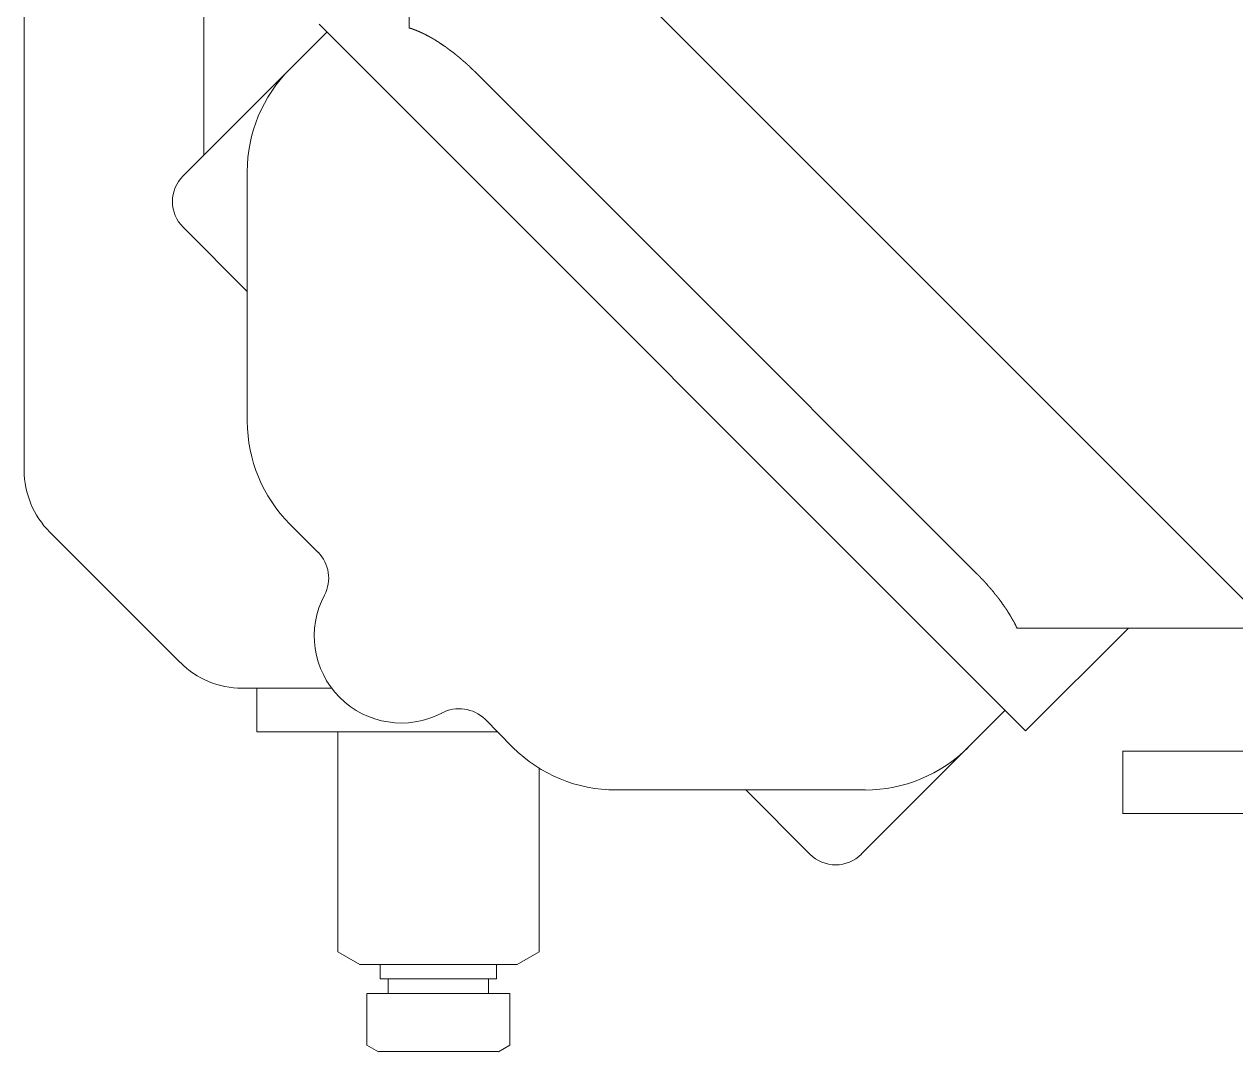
# Model space of a CAD drawing. Header units: millimetres. Extents: x 5194 to 16594, y 329 to 7592.
# Drawn here: x 10166.8 to 10333.5, y 3401.1 to 3542.5 of the extents above; entities that cross this region are included whole.
import ezdxf

# ---------------------------------------------------------------- set-up
doc = ezdxf.new("R2010")
doc.units = ezdxf.units.MM
doc.header["$MEASUREMENT"] = 0
doc.layers.add('PDF_Geometry', color=7, linetype='Continuous', true_color=0x231f20)

msp = doc.modelspace()

# ---------------------------------------------------------------- linework, layer by layer
at = {"layer": 'PDF_Geometry', "color": 0, "lineweight": 9}
for p, q in [((10166.77, 3481.09), (10166.77, 3623.09)), ((10339.21, 3458.71), (10211.24, 3586.71)), ((10219.74, 3578.2), (10219.74, 3541.97)), ((10191.48, 3524.46), (10191.48, 3569.3)), ((10304.6, 3445.26), (10207.38, 3542.48)), ((10219.74, 3541.97), (10219.76, 3541.97)), ((10219.76, 3541.97), (10219.79, 3541.95)), ((10219.79, 3541.95), (10219.81, 3541.95)), ((10219.81, 3541.95), (10219.83, 3541.95)), ((10219.83, 3541.95), (10219.88, 3541.95)), ((10219.88, 3541.95), (10219.88, 3541.93)), ((10219.88, 3541.93), (10219.9, 3541.93)), ((10219.9, 3541.93), (10219.92, 3541.93)), ((10219.92, 3541.93), (10219.94, 3541.93)), ((10219.94, 3541.93), (10219.94, 3541.91)), ((10219.94, 3541.91), (10219.97, 3541.91)), ((10219.97, 3541.91), (10219.99, 3541.91)), ((10219.99, 3541.91), (10219.99, 3541.88)), ((10219.99, 3541.88), (10220.01, 3541.88)), ((10220.01, 3541.88), (10220.06, 3541.88)), ((10220.06, 3541.88), (10220.08, 3541.88)), ((10220.08, 3541.88), (10220.1, 3541.88)), ((10220.1, 3541.88), (10220.1, 3541.86)), ((10188.64, 3521.64), (10208.46, 3541.43)), ((10220.1, 3541.86), (10220.12, 3541.86)), ((10220.12, 3541.86), (10220.15, 3541.86)), ((10220.15, 3541.86), (10220.15, 3541.84)), ((10220.15, 3541.84), (10220.17, 3541.84)), ((10220.17, 3541.84), (10220.19, 3541.84)), ((10220.19, 3541.84), (10220.21, 3541.84)), ((10220.21, 3541.84), (10220.21, 3541.82)), ((10220.21, 3541.82), (10220.26, 3541.82)), ((10220.26, 3541.82), (10220.26, 3541.79)), ((10220.26, 3541.79), (10220.28, 3541.79)), ((10220.28, 3541.79), (10220.3, 3541.79)), ((10220.3, 3541.79), (10220.3, 3541.77)), ((10220.3, 3541.77), (10220.33, 3541.77)), ((10220.33, 3541.77), (10220.35, 3541.77)), ((10220.35, 3541.77), (10220.39, 3541.77)), ((10220.39, 3541.77), (10220.39, 3541.75)), ((10220.39, 3541.75), (10220.44, 3541.75)), ((10220.44, 3541.75), (10220.46, 3541.73)), ((10220.46, 3541.73), (10220.48, 3541.73)), ((10220.48, 3541.73), (10220.51, 3541.7)), ((10220.51, 3541.7), (10220.53, 3541.7)), ((10220.53, 3541.7), (10220.55, 3541.7)), ((10220.55, 3541.7), (10220.57, 3541.7)), ((10220.57, 3541.7), (10220.57, 3541.68)), ((10220.57, 3541.68), (10220.62, 3541.68)), ((10220.62, 3541.68), (10220.62, 3541.66)), ((10220.62, 3541.66), (10220.64, 3541.66)), ((10220.64, 3541.66), (10220.66, 3541.66)), ((10220.66, 3541.66), (10220.69, 3541.66)), ((10220.69, 3541.66), (10220.71, 3541.66)), ((10220.71, 3541.66), (10220.71, 3541.64)), ((10220.71, 3541.64), (10220.73, 3541.64)), ((10220.73, 3541.64), (10220.75, 3541.64)), ((10220.75, 3541.64), (10220.75, 3541.61)), ((10220.75, 3541.61), (10220.8, 3541.61)), ((10220.8, 3541.61), (10220.8, 3541.59)), ((10220.8, 3541.59), (10220.82, 3541.59)), ((10220.82, 3541.59), (10220.84, 3541.59)), ((10220.84, 3541.59), (10220.87, 3541.59)), ((10220.87, 3541.59), (10220.89, 3541.57)), ((10220.89, 3541.57), (10220.91, 3541.57)), ((10220.91, 3541.57), (10220.91, 3541.55)), ((10220.91, 3541.55), (10220.93, 3541.55)), ((10220.93, 3541.55), (10220.93, 3541.52)), ((10220.93, 3541.52), (10220.98, 3541.52)), ((10220.98, 3541.52), (10221, 3541.52)), ((10221, 3541.52), (10221.02, 3541.52)), ((10221.02, 3541.52), (10221.02, 3541.5)), ((10221.02, 3541.5), (10221.05, 3541.5)), ((10221.05, 3541.5), (10221.07, 3541.5)), ((10221.07, 3541.5), (10221.09, 3541.5)), ((10221.09, 3541.5), (10221.11, 3541.48)), ((10221.11, 3541.48), (10221.16, 3541.48)), ((10221.16, 3541.48), (10221.16, 3541.46)), ((10221.16, 3541.46), (10221.18, 3541.46)), ((10221.18, 3541.46), (10221.2, 3541.46)), ((10221.2, 3541.46), (10221.2, 3541.43)), ((10221.2, 3541.43), (10221.23, 3541.43)), ((10221.23, 3541.43), (10221.23, 3541.41)), ((10221.23, 3541.41), (10221.25, 3541.41)), ((10221.25, 3541.41), (10221.27, 3541.41)), ((10221.27, 3541.41), (10221.27, 3541.39)), ((10221.27, 3541.39), (10221.32, 3541.39)), ((10221.32, 3541.39), (10221.36, 3541.37)), ((10221.36, 3541.37), (10221.38, 3541.37)), ((10221.38, 3541.37), (10221.38, 3541.34)), ((10221.38, 3541.34), (10221.41, 3541.34)), ((10221.41, 3541.34), (10221.43, 3541.34)), ((10221.43, 3541.34), (10221.45, 3541.34)), ((10221.45, 3541.34), (10221.45, 3541.32)), ((10221.45, 3541.32), (10221.5, 3541.32)), ((10221.5, 3541.32), (10221.5, 3541.3)), ((10221.5, 3541.3), (10221.54, 3541.3)), ((10221.54, 3541.3), (10221.54, 3541.28)), ((10221.54, 3541.28), (10221.56, 3541.28)), ((10221.56, 3541.28), (10221.59, 3541.28)), ((10221.59, 3541.28), (10221.59, 3541.25)), ((10221.59, 3541.25), (10221.61, 3541.25)), ((10221.61, 3541.25), (10221.63, 3541.25)), ((10221.63, 3541.25), (10221.63, 3541.23)), ((10221.63, 3541.23), (10221.65, 3541.23)), ((10221.65, 3541.23), (10221.65, 3541.21)), ((10221.65, 3541.21), (10221.68, 3541.21)), ((10221.68, 3541.21), (10221.72, 3541.21)), ((10221.72, 3541.21), (10221.74, 3541.19)), ((10221.74, 3541.19), (10221.77, 3541.19)), ((10221.77, 3541.19), (10221.77, 3541.16)), ((10221.77, 3541.16), (10221.79, 3541.16)), ((10221.79, 3541.16), (10221.81, 3541.16)), ((10221.81, 3541.16), (10221.83, 3541.14)), ((10221.83, 3541.14), (10221.86, 3541.14)), ((10221.86, 3541.14), (10221.86, 3541.12)), ((10221.86, 3541.12), (10221.9, 3541.12)), ((10221.9, 3541.12), (10221.9, 3541.1)), ((10221.9, 3541.1), (10221.92, 3541.1)), ((10221.92, 3541.1), (10221.95, 3541.1)), ((10221.95, 3541.1), (10221.97, 3541.07)), ((10221.97, 3541.07), (10221.99, 3541.07)), ((10221.99, 3541.07), (10221.99, 3541.05)), ((10221.99, 3541.05), (10222.01, 3541.05)), ((10222.01, 3541.05), (10222.03, 3541.03)), ((10222.03, 3541.03), (10222.08, 3541.03)), ((10222.08, 3541.03), (10222.1, 3541.03)), ((10222.1, 3541.03), (10222.1, 3541.01)), ((10222.1, 3541.01), (10222.12, 3541.01)), ((10222.12, 3541.01), (10222.12, 3540.98)), ((10222.12, 3540.98), (10222.15, 3540.98)), ((10222.15, 3540.98), (10222.15, 3540.96)), ((10222.15, 3540.96), (10222.17, 3540.96)), ((10222.17, 3540.96), (10222.19, 3540.96)), ((10222.19, 3540.96), (10222.24, 3540.94)), ((10222.24, 3540.94), (10222.26, 3540.92)), ((10222.26, 3540.92), (10222.28, 3540.92)), ((10222.28, 3540.92), (10222.28, 3540.89)), ((10222.28, 3540.89), (10222.3, 3540.89)), ((10222.3, 3540.89), (10222.33, 3540.89)), ((10222.33, 3540.89), (10222.35, 3540.87)), ((10222.35, 3540.87), (10222.37, 3540.87)), ((10222.37, 3540.87), (10222.37, 3540.85)), ((10222.37, 3540.85), (10222.42, 3540.85)), ((10222.42, 3540.85), (10222.44, 3540.85)), ((10222.44, 3540.85), (10222.44, 3540.83)), ((10222.44, 3540.83), (10222.46, 3540.83)), ((10222.46, 3540.83), (10222.46, 3540.8)), ((10222.46, 3540.8), (10222.48, 3540.8)), ((10222.48, 3540.8), (10222.51, 3540.8)), ((10222.51, 3540.8), (10222.51, 3540.78)), ((10222.51, 3540.78), (10222.53, 3540.78)), ((10222.53, 3540.78), (10222.55, 3540.78)), ((10222.55, 3540.78), (10222.55, 3540.76)), ((10222.55, 3540.76), (10222.6, 3540.76)), ((10222.6, 3540.76), (10222.6, 3540.74)), ((10222.6, 3540.74), (10222.6, 3540.71)), ((10222.6, 3540.71), (10222.64, 3540.71)), ((10222.64, 3540.71), (10222.66, 3540.71)), ((10222.66, 3540.71), (10222.69, 3540.71)), ((10222.69, 3540.71), (10222.69, 3540.69)), ((10222.69, 3540.69), (10222.69, 3540.67)), ((10222.69, 3540.67), (10222.71, 3540.67)), ((10222.71, 3540.67), (10222.73, 3540.67)), ((10222.73, 3540.67), (10222.78, 3540.65)), ((10222.78, 3540.65), (10222.78, 3540.62)), ((10222.78, 3540.62), (10222.82, 3540.62)), ((10222.82, 3540.62), (10222.82, 3540.6)), ((10222.82, 3540.6), (10222.84, 3540.6)), ((10222.84, 3540.6), (10222.87, 3540.6)), ((10222.87, 3540.6), (10222.87, 3540.58)), ((10222.87, 3540.58), (10222.89, 3540.58)), ((10222.89, 3540.58), (10222.91, 3540.56)), ((10222.91, 3540.56), (10222.93, 3540.56)), ((10222.93, 3540.56), (10222.96, 3540.56)), ((10222.96, 3540.56), (10222.96, 3540.53)), ((10222.96, 3540.53), (10223, 3540.53)), ((10223, 3540.53), (10223.02, 3540.51)), ((10223.02, 3540.51), (10223.02, 3540.49)), ((10223.02, 3540.49), (10223.05, 3540.49)), ((10223.05, 3540.49), (10223.05, 3540.47)), ((10223.05, 3540.47), (10223.07, 3540.47)), ((10223.07, 3540.47), (10223.09, 3540.47)), ((10223.09, 3540.47), (10223.11, 3540.44)), ((10223.11, 3540.44), (10223.16, 3540.42)), ((10223.16, 3540.42), (10223.18, 3540.42)), ((10223.18, 3540.42), (10223.2, 3540.4)), ((10223.2, 3540.4), (10223.2, 3540.38)), ((10223.2, 3540.38), (10223.23, 3540.38)), ((10223.23, 3540.38), (10223.25, 3540.35)), ((10223.25, 3540.35), (10223.27, 3540.35)), ((10223.27, 3540.35), (10223.29, 3540.33)), ((10223.29, 3540.33), (10223.34, 3540.33)), ((10223.34, 3540.33), (10223.34, 3540.31)), ((10223.34, 3540.31), (10223.34, 3540.29)), ((10223.34, 3540.29), (10223.36, 3540.29)), ((10223.36, 3540.29), (10223.38, 3540.29)), ((10223.38, 3540.29), (10223.41, 3540.26)), ((10223.41, 3540.26), (10223.43, 3540.26)), ((10223.43, 3540.26), (10223.43, 3540.24)), ((10223.43, 3540.24), (10223.45, 3540.24)), ((10223.45, 3540.24), (10223.47, 3540.24)), ((10223.47, 3540.24), (10223.47, 3540.22)), ((10223.47, 3540.22), (10223.52, 3540.22)), ((10223.52, 3540.22), (10223.52, 3540.2)), ((10223.52, 3540.2), (10223.54, 3540.17)), ((10223.54, 3540.17), (10223.56, 3540.17)), ((10223.56, 3540.17), (10223.59, 3540.17)), ((10223.59, 3540.17), (10223.59, 3540.15)), ((10223.59, 3540.15), (10223.61, 3540.15)), ((10223.61, 3540.15), (10223.61, 3540.13)), ((10223.61, 3540.13), (10223.63, 3540.13)), ((10223.63, 3540.13), (10223.63, 3540.11)), ((10223.63, 3540.11), (10223.65, 3540.11)), ((10223.65, 3540.11), (10223.7, 3540.11)), ((10223.7, 3540.11), (10223.7, 3540.08)), ((10223.7, 3540.08), (10223.74, 3540.08)), ((10223.74, 3540.08), (10223.74, 3540.06)), ((10223.74, 3540.06), (10223.77, 3540.06)), ((10223.77, 3540.06), (10223.77, 3540.04)), ((10223.77, 3540.04), (10223.79, 3540.04)), ((10223.79, 3540.04), (10223.81, 3540.04)), ((10223.81, 3540.04), (10223.81, 3540.02)), ((10223.81, 3540.02), (10223.83, 3540.02)), ((10223.83, 3540.02), (10223.83, 3539.99)), ((10223.83, 3539.99), (10223.88, 3539.99)), ((10223.88, 3539.99), (10223.88, 3539.97)), ((10223.88, 3539.97), (10223.92, 3539.97)), ((10223.92, 3539.97), (10223.92, 3539.95)), ((10223.92, 3539.95), (10223.95, 3539.95)), ((10223.95, 3539.95), (10223.95, 3539.93)), ((10223.95, 3539.93), (10223.97, 3539.93)), ((10223.97, 3539.93), (10223.97, 3539.9)), ((10223.97, 3539.9), (10223.99, 3539.9)), ((10223.99, 3539.9), (10223.99, 3539.88)), ((10223.99, 3539.88), (10224.01, 3539.86)), ((10224.01, 3539.86), (10224.04, 3539.86)), ((10224.04, 3539.86), (10224.08, 3539.86)), ((10224.08, 3539.86), (10224.08, 3539.84)), ((10224.08, 3539.84), (10224.1, 3539.81)), ((10224.1, 3539.81), (10224.13, 3539.81)), ((10224.13, 3539.81), (10224.13, 3539.79)), ((10224.13, 3539.79), (10224.15, 3539.79)), ((10224.15, 3539.79), (10224.17, 3539.79)), ((10224.17, 3539.79), (10224.17, 3539.77)), ((10224.17, 3539.77), (10224.19, 3539.75)), ((10224.19, 3539.75), (10224.22, 3539.75)), ((10224.22, 3539.75), (10224.22, 3539.72)), ((10224.22, 3539.72), (10224.26, 3539.72)), ((10224.26, 3539.72), (10224.26, 3539.7)), ((10224.26, 3539.7), (10224.28, 3539.7)), ((10224.28, 3539.7), (10224.28, 3539.68)), ((10224.28, 3539.68), (10224.31, 3539.68)), ((10224.31, 3539.68), (10224.33, 3539.68)), ((10224.33, 3539.68), (10224.35, 3539.66)), ((10224.35, 3539.66), (10224.35, 3539.63)), ((10224.35, 3539.63), (10224.37, 3539.63)), ((10224.37, 3539.63), (10224.4, 3539.63)), ((10224.4, 3539.63), (10224.4, 3539.61)), ((10224.4, 3539.61), (10224.44, 3539.61)), ((10224.44, 3539.61), (10224.46, 3539.61)), ((10224.46, 3539.61), (10224.46, 3539.59)), ((10224.46, 3539.59), (10224.49, 3539.59)), ((10224.49, 3539.59), (10224.49, 3539.57)), ((10224.49, 3539.57), (10224.51, 3539.54)), ((10224.51, 3539.54), (10224.53, 3539.54)), ((10224.53, 3539.54), (10224.53, 3539.52)), ((10224.53, 3539.52), (10224.55, 3539.52)), ((10224.55, 3539.52), (10224.58, 3539.52)), ((10224.58, 3539.52), (10224.58, 3539.5)), ((10224.58, 3539.5), (10224.58, 3539.48)), ((10224.58, 3539.48), (10224.62, 3539.48)), ((10224.62, 3539.48), (10224.64, 3539.48)), ((10224.64, 3539.48), (10224.64, 3539.45)), ((10224.64, 3539.45), (10224.67, 3539.45)), ((10224.67, 3539.45), (10224.67, 3539.43)), ((10224.67, 3539.43), (10224.69, 3539.43)), ((10224.69, 3539.43), (10224.71, 3539.43)), ((10224.71, 3539.43), (10224.71, 3539.41)), ((10224.71, 3539.41), (10224.73, 3539.41)), ((10224.73, 3539.41), (10224.73, 3539.39)), ((10224.73, 3539.39), (10224.76, 3539.39)), ((10224.76, 3539.39), (10224.76, 3539.36)), ((10224.76, 3539.36), (10224.8, 3539.36)), ((10224.8, 3539.36), (10224.8, 3539.34)), ((10224.8, 3539.34), (10224.82, 3539.34)), ((10224.82, 3539.34), (10224.85, 3539.32)), ((10224.85, 3539.32), (10224.85, 3539.3)), ((10224.85, 3539.3), (10224.87, 3539.3)), ((10224.87, 3539.3), (10224.89, 3539.3)), ((10224.89, 3539.3), (10224.89, 3539.27)), ((10224.89, 3539.27), (10224.89, 3539.25)), ((10224.89, 3539.25), (10224.91, 3539.25)), ((10224.91, 3539.25), (10224.96, 3539.25)), ((10224.96, 3539.25), (10224.96, 3539.23)), ((10224.96, 3539.23), (10224.96, 3539.21)), ((10224.96, 3539.21), (10225, 3539.18)), ((10225, 3539.18), (10225.03, 3539.18)), ((10225.03, 3539.18), (10225.05, 3539.16)), ((10225.05, 3539.16), (10225.07, 3539.16)), ((10225.07, 3539.16), (10225.07, 3539.14)), ((10225.07, 3539.14), (10225.09, 3539.14)), ((10225.09, 3539.14), (10225.09, 3539.12)), ((10225.09, 3539.12), (10225.12, 3539.12)), ((10225.12, 3539.12), (10225.14, 3539.12)), ((10225.14, 3539.12), (10225.14, 3539.09)), ((10225.14, 3539.09), (10225.18, 3539.07)), ((10225.18, 3539.07), (10225.18, 3539.05)), ((10225.18, 3539.05), (10225.21, 3539.05)), ((10225.21, 3539.05), (10225.23, 3539.05)), ((10225.23, 3539.05), (10225.23, 3539.03)), ((10225.23, 3539.03), (10225.25, 3539.03)), ((10225.25, 3539.03), (10225.25, 3539)), ((10225.25, 3539), (10225.27, 3539)), ((10225.27, 3539), (10225.27, 3538.98)), ((10225.27, 3538.98), (10225.3, 3538.98)), ((10225.3, 3538.98), (10225.32, 3538.98)), ((10225.32, 3538.98), (10225.32, 3538.96)), ((10225.32, 3538.96), (10225.36, 3538.94)), ((10225.36, 3538.94), (10225.39, 3538.94)), ((10225.39, 3538.94), (10225.39, 3538.91)), ((10225.39, 3538.91), (10225.41, 3538.91)), ((10225.41, 3538.91), (10225.41, 3538.89)), ((10225.41, 3538.89), (10225.43, 3538.89)), ((10225.43, 3538.89), (10225.43, 3538.87)), ((10225.43, 3538.87), (10225.45, 3538.87)), ((10225.45, 3538.87), (10225.48, 3538.85)), ((10225.48, 3538.85), (10225.5, 3538.82)), ((10225.5, 3538.82), (10225.54, 3538.82)), ((10225.54, 3538.82), (10225.54, 3538.8)), ((10225.54, 3538.8), (10225.57, 3538.78)), ((10225.57, 3538.78), (10225.59, 3538.78)), ((10225.59, 3538.78), (10225.59, 3538.76)), ((10225.59, 3538.76), (10225.61, 3538.76)), ((10225.61, 3538.76), (10225.63, 3538.76)), ((10225.63, 3538.76), (10225.63, 3538.73)), ((10225.63, 3538.73), (10225.63, 3538.71)), ((10225.63, 3538.71), (10225.66, 3538.71)), ((10225.66, 3538.71), (10225.68, 3538.69)), ((10225.68, 3538.69), (10225.72, 3538.69)), ((10225.72, 3538.69), (10225.72, 3538.67)), ((10225.72, 3538.67), (10225.75, 3538.67)), ((10225.75, 3538.67), (10225.77, 3538.64)), ((10225.77, 3538.64), (10225.77, 3538.62)), ((10225.77, 3538.62), (10225.79, 3538.62)), ((10225.79, 3538.62), (10225.81, 3538.62)), ((10225.81, 3538.62), (10225.81, 3538.6)), ((10225.81, 3538.6), (10225.84, 3538.58)), ((10225.84, 3538.58), (10225.84, 3538.55)), ((10225.84, 3538.55), (10225.88, 3538.55)), ((10225.88, 3538.55), (10225.88, 3538.53)), ((10225.88, 3538.53), (10225.9, 3538.51)), ((10225.9, 3538.51), (10225.93, 3538.51)), ((10225.93, 3538.51), (10225.95, 3538.49)), ((10225.95, 3538.49), (10225.97, 3538.46)), ((10225.97, 3538.46), (10225.97, 3538.44)), ((10225.97, 3538.44), (10225.99, 3538.44)), ((10225.99, 3538.44), (10226.02, 3538.44)), ((10226.02, 3538.44), (10226.02, 3538.42)), ((10226.02, 3538.42), (10226.06, 3538.4)), ((10226.06, 3538.4), (10226.06, 3538.37)), ((10226.06, 3538.37), (10226.11, 3538.37)), ((10226.11, 3538.37), (10226.11, 3538.35)), ((10226.11, 3538.35), (10226.13, 3538.33)), ((10226.13, 3538.33), (10226.15, 3538.33)), ((10226.15, 3538.33), (10226.15, 3538.31)), ((10226.15, 3538.31), (10226.17, 3538.31)), ((10226.17, 3538.31), (10226.17, 3538.28)), ((10226.17, 3538.28), (10226.2, 3538.28)), ((10226.2, 3538.28), (10226.2, 3538.26)), ((10226.2, 3538.26), (10226.24, 3538.26)), ((10226.24, 3538.26), (10226.24, 3538.24)), ((10226.24, 3538.24), (10226.24, 3538.22)), ((10226.24, 3538.22), (10226.29, 3538.22)), ((10226.29, 3538.22), (10226.31, 3538.22)), ((10226.31, 3538.22), (10226.31, 3538.19)), ((10226.31, 3538.19), (10226.33, 3538.19)), ((10226.33, 3538.19), (10226.33, 3538.17)), ((10226.33, 3538.17), (10226.35, 3538.17)), ((10226.35, 3538.17), (10226.38, 3538.15)), ((10226.38, 3538.15), (10226.38, 3538.13)), ((10226.38, 3538.13), (10226.4, 3538.13)), ((10226.4, 3538.13), (10226.42, 3538.13)), ((10226.42, 3538.13), (10226.42, 3538.1)), ((10226.42, 3538.1), (10226.47, 3538.08)), ((10226.47, 3538.08), (10226.47, 3538.06)), ((10226.47, 3538.06), (10226.49, 3538.06)), ((10226.49, 3538.06), (10226.51, 3538.06)), ((10226.51, 3538.06), (10226.51, 3538.04)), ((10226.51, 3538.04), (10226.53, 3538.01)), ((10226.53, 3538.01), (10226.56, 3538.01)), ((10226.56, 3538.01), (10226.56, 3537.99)), ((10226.56, 3537.99), (10226.58, 3537.99)), ((10226.58, 3537.99), (10226.58, 3537.97)), ((10226.58, 3537.97), (10226.6, 3537.97)), ((10226.6, 3537.97), (10226.6, 3537.95)), ((10226.6, 3537.95), (10226.65, 3537.95)), ((10226.65, 3537.95), (10226.65, 3537.92)), ((10226.65, 3537.92), (10226.67, 3537.9)), ((10226.67, 3537.9), (10226.69, 3537.9)), ((10226.69, 3537.9), (10226.69, 3537.88)), ((10226.69, 3537.88), (10226.71, 3537.88)), ((10226.71, 3537.88), (10226.74, 3537.86)), ((10226.74, 3537.86), (10226.74, 3537.83)), ((10226.74, 3537.83), (10226.76, 3537.83)), ((10226.76, 3537.83), (10226.78, 3537.83)), ((10226.78, 3537.83), (10226.78, 3537.81)), ((10226.78, 3537.81), (10226.8, 3537.79)), ((10226.8, 3537.79), (10226.8, 3537.77)), ((10226.8, 3537.77), (10226.83, 3537.77)), ((10226.83, 3537.77), (10226.85, 3537.74)), ((10226.85, 3537.74), (10226.87, 3537.74)), ((10226.87, 3537.74), (10226.87, 3537.72)), ((10226.87, 3537.72), (10226.89, 3537.72)), ((10226.89, 3537.72), (10226.89, 3537.7)), ((10226.89, 3537.7), (10226.92, 3537.7)), ((10226.92, 3537.7), (10226.94, 3537.68)), ((10226.94, 3537.68), (10226.94, 3537.65)), ((10226.94, 3537.65), (10226.98, 3537.65)), ((10226.98, 3537.65), (10226.98, 3537.63)), ((10226.98, 3537.63), (10227.01, 3537.63)), ((10227.01, 3537.63), (10227.01, 3537.61)), ((10227.01, 3537.61), (10227.03, 3537.61)), ((10227.03, 3537.61), (10227.03, 3537.59)), ((10227.03, 3537.59), (10227.05, 3537.56)), ((10227.05, 3537.56), (10227.07, 3537.56)), ((10227.07, 3537.56), (10227.07, 3537.54)), ((10227.07, 3537.54), (10227.1, 3537.54)), ((10227.1, 3537.54), (10227.1, 3537.52)), ((10227.1, 3537.52), (10227.12, 3537.52)), ((10227.12, 3537.52), (10227.12, 3537.5)), ((10227.12, 3537.5), (10227.16, 3537.5)), ((10227.16, 3537.5), (10227.16, 3537.47)), ((10227.16, 3537.47), (10227.19, 3537.47)), ((10227.19, 3537.47), (10227.19, 3537.45)), ((10227.19, 3537.45), (10227.21, 3537.45)), ((10227.21, 3537.45), (10227.21, 3537.43)), ((10227.21, 3537.43), (10227.23, 3537.43)), ((10227.23, 3537.43), (10227.23, 3537.41)), ((10227.23, 3537.41), (10227.25, 3537.41)), ((10227.25, 3537.41), (10227.25, 3537.38)), ((10227.25, 3537.38), (10227.27, 3537.38)), ((10227.27, 3537.38), (10227.3, 3537.36)), ((10227.3, 3537.36), (10227.3, 3537.34)), ((10227.3, 3537.34), (10227.34, 3537.34)), ((10227.34, 3537.34), (10227.34, 3537.32)), ((10227.34, 3537.32), (10227.34, 3537.3)), ((10227.34, 3537.3), (10227.39, 3537.3)), ((10227.39, 3537.3), (10227.39, 3537.27)), ((10227.39, 3537.27), (10227.41, 3537.27)), ((10227.41, 3537.27), (10227.43, 3537.25)), ((10227.43, 3537.25), (10227.45, 3537.25)), ((10227.45, 3537.25), (10227.45, 3537.23)), ((10227.45, 3537.23), (10227.48, 3537.23)), ((10227.48, 3537.23), (10227.48, 3537.21)), ((10227.48, 3537.21), (10227.5, 3537.21)), ((10227.5, 3537.21), (10227.5, 3537.18)), ((10227.5, 3537.18), (10227.52, 3537.18)), ((10227.52, 3537.18), (10227.52, 3537.16)), ((10227.52, 3537.16), (10227.52, 3537.14)), ((10227.52, 3537.14), (10227.57, 3537.14)), ((10227.57, 3537.14), (10227.59, 3537.12)), ((10227.59, 3537.12), (10227.61, 3537.12)), ((10227.61, 3537.12), (10227.61, 3537.09)), ((10227.61, 3537.09), (10227.63, 3537.09)), ((10227.63, 3537.09), (10227.63, 3537.07)), ((10227.63, 3537.07), (10227.66, 3537.07)), ((10227.66, 3537.07), (10227.66, 3537.05)), ((10227.66, 3537.05), (10227.66, 3537.03)), ((10227.66, 3537.03), (10227.68, 3537.03)), ((10227.68, 3537.03), (10227.7, 3537.03)), ((10227.7, 3537.03), (10227.7, 3537)), ((10227.7, 3537), (10227.72, 3537)), ((10227.72, 3537), (10227.72, 3536.98)), ((10227.72, 3536.98), (10227.72, 3536.96)), ((10227.72, 3536.96), (10227.75, 3536.96)), ((10227.75, 3536.96), (10227.77, 3536.96)), ((10227.77, 3536.96), (10227.77, 3536.94)), ((10227.77, 3536.94), (10227.77, 3536.91)), ((10227.77, 3536.91), (10227.79, 3536.91)), ((10227.79, 3536.91), (10227.81, 3536.91)), ((10227.81, 3536.91), (10227.81, 3536.89)), ((10227.81, 3536.89), (10227.81, 3536.87)), ((10227.81, 3536.87), (10227.84, 3536.87)), ((10227.84, 3536.87), (10227.84, 3536.85)), ((10227.84, 3536.85), (10227.86, 3536.85)), ((10227.86, 3536.85), (10227.86, 3536.82)), ((10227.86, 3536.82), (10227.9, 3536.82)), ((10227.9, 3536.82), (10227.93, 3536.8)), ((10227.93, 3536.8), (10227.95, 3536.8)), ((10227.95, 3536.8), (10227.95, 3536.78)), ((10227.95, 3536.78), (10227.97, 3536.78)), ((10227.97, 3536.78), (10227.97, 3536.76)), ((10227.97, 3536.76), (10227.99, 3536.76)), ((10227.99, 3536.76), (10227.99, 3536.73)), ((10227.99, 3536.73), (10227.99, 3536.71)), ((10227.99, 3536.71), (10228.02, 3536.71)), ((10228.02, 3536.71), (10228.04, 3536.71)), ((10228.04, 3536.71), (10228.04, 3536.69)), ((10228.04, 3536.69), (10228.04, 3536.67)), ((10228.04, 3536.67), (10228.08, 3536.67)), ((10228.08, 3536.67), (10228.08, 3536.64)), ((10228.08, 3536.64), (10228.11, 3536.64)), ((10228.11, 3536.64), (10228.13, 3536.64)), ((10228.13, 3536.64), (10228.13, 3536.62)), ((10228.13, 3536.62), (10228.13, 3536.6)), ((10228.13, 3536.6), (10228.15, 3536.6)), ((10228.15, 3536.6), (10228.17, 3536.6)), ((10228.17, 3536.6), (10228.17, 3536.58)), ((10228.17, 3536.58), (10228.17, 3536.55)), ((10228.17, 3536.55), (10228.2, 3536.55)), ((10228.2, 3536.55), (10228.2, 3536.53)), ((10228.2, 3536.53), (10228.22, 3536.53)), ((10228.22, 3536.53), (10228.26, 3536.51)), ((10228.26, 3536.51), (10228.26, 3536.49)), ((10228.26, 3536.49), (10228.26, 3536.46)), ((10228.26, 3536.46), (10228.29, 3536.46)), ((10228.29, 3536.46), (10228.31, 3536.46)), ((10228.31, 3536.46), (10228.31, 3536.44)), ((10228.31, 3536.44), (10228.31, 3536.42)), ((10228.31, 3536.42), (10228.33, 3536.42)), ((10228.33, 3536.42), (10228.35, 3536.42)), ((10228.35, 3536.42), (10228.35, 3536.4)), ((10228.35, 3536.4), (10228.38, 3536.37)), ((10228.38, 3536.37), (10228.4, 3536.35)), ((10228.4, 3536.35), (10228.44, 3536.33)), ((10228.44, 3536.33), (10228.44, 3536.31)), ((10228.44, 3536.31), (10228.49, 3536.28)), ((10228.49, 3536.28), (10228.51, 3536.28)), ((10228.51, 3536.28), (10228.51, 3536.26)), ((10228.51, 3536.26), (10228.53, 3536.26)), ((10228.53, 3536.26), (10228.53, 3536.24)), ((10228.53, 3536.24), (10228.53, 3536.22)), ((10228.53, 3536.22), (10228.56, 3536.22)), ((10228.56, 3536.22), (10228.58, 3536.22)), ((10228.58, 3536.22), (10228.58, 3536.19)), ((10228.58, 3536.19), (10228.58, 3536.17)), ((10228.58, 3536.17), (10228.62, 3536.17)), ((10228.62, 3536.17), (10228.62, 3536.15)), ((10228.62, 3536.15), (10228.62, 3536.13)), ((10228.62, 3536.13), (10228.65, 3536.13)), ((10228.65, 3536.13), (10228.65, 3536.1)), ((10228.65, 3536.1), (10228.67, 3536.1)), ((10228.67, 3536.1), (10228.67, 3536.08)), ((10228.67, 3536.08), (10228.69, 3536.08)), ((10228.69, 3536.08), (10228.69, 3536.06)), ((10228.69, 3536.06), (10228.69, 3536.04)), ((10228.69, 3536.04), (10228.71, 3536.04)), ((10228.71, 3536.04), (10228.74, 3536.04)), ((10228.74, 3536.04), (10228.74, 3536.01)), ((10228.74, 3536.01), (10228.76, 3535.99)), ((10228.76, 3535.99), (10228.78, 3535.99)), ((10228.78, 3535.99), (10228.78, 3535.97)), ((10228.78, 3535.97), (10228.83, 3535.95)), ((10228.83, 3535.95), (10228.83, 3535.92)), ((10228.83, 3535.92), (10228.85, 3535.92)), ((10228.85, 3535.92), (10228.85, 3535.9)), ((10228.85, 3535.9), (10228.87, 3535.9)), ((10228.87, 3535.9), (10228.87, 3535.88)), ((10228.87, 3535.88), (10228.89, 3535.88)), ((10228.89, 3535.88), (10228.92, 3535.86)), ((10228.92, 3535.86), (10228.92, 3535.83)), ((10228.92, 3535.83), (10228.94, 3535.83)), ((10228.94, 3535.83), (10228.96, 3535.81)), ((10228.96, 3535.81), (10228.96, 3535.79)), ((10260.44, 3504.34), (10228.98, 3535.78)), ((10197.47, 3487.85), (10197.47, 3522.19)), ((10197.47, 3505.72), (10188.64, 3514.55)), ((10252.43, 3512.35), (10297.9, 3466.85)), ((10207.2, 3469.84), (10203.34, 3473.7)), ((10188.25, 3454.65), (10170.28, 3472.62)), ((10297.9, 3466.85), (10297.93, 3466.85)), ((10297.93, 3466.85), (10297.93, 3466.83)), ((10297.93, 3466.83), (10297.97, 3466.83)), ((10297.97, 3466.83), (10297.97, 3466.81)), ((10297.97, 3466.81), (10297.97, 3466.78)), ((10297.97, 3466.78), (10298.02, 3466.78)), ((10298.02, 3466.78), (10298.02, 3466.76)), ((10298.02, 3466.76), (10298.04, 3466.74)), ((10298.04, 3466.74), (10298.06, 3466.72)), ((10298.06, 3466.72), (10298.08, 3466.69)), ((10298.08, 3466.69), (10298.08, 3466.67)), ((10298.08, 3466.67), (10298.11, 3466.67)), ((10298.11, 3466.67), (10298.11, 3466.65)), ((10298.11, 3466.65), (10298.13, 3466.65)), ((10298.13, 3466.65), (10298.13, 3466.63)), ((10298.13, 3466.63), (10298.15, 3466.63)), ((10298.15, 3466.63), (10298.15, 3466.6)), ((10298.15, 3466.6), (10298.2, 3466.6)), ((10298.2, 3466.6), (10298.2, 3466.58)), ((10298.2, 3466.58), (10298.2, 3466.56)), ((10298.2, 3466.56), (10298.22, 3466.56)), ((10298.22, 3466.56), (10298.22, 3466.54)), ((10298.22, 3466.54), (10298.24, 3466.54)), ((10298.24, 3466.54), (10298.24, 3466.51)), ((10298.24, 3466.51), (10298.26, 3466.51)), ((10298.26, 3466.51), (10298.26, 3466.49)), ((10298.26, 3466.49), (10298.29, 3466.49)), ((10298.29, 3466.49), (10298.29, 3466.47)), ((10298.29, 3466.47), (10298.31, 3466.47)), ((10298.31, 3466.47), (10298.31, 3466.45)), ((10298.31, 3466.45), (10298.33, 3466.45)), ((10298.33, 3466.45), (10298.33, 3466.42)), ((10298.33, 3466.42), (10298.38, 3466.42)), ((10298.38, 3466.42), (10298.38, 3466.4)), ((10298.38, 3466.4), (10298.38, 3466.38)), ((10298.38, 3466.38), (10298.4, 3466.36)), ((10298.4, 3466.36), (10298.4, 3466.33)), ((10298.4, 3466.33), (10298.42, 3466.33)), ((10298.42, 3466.33), (10298.44, 3466.31)), ((10298.44, 3466.31), (10298.44, 3466.29)), ((10298.44, 3466.29), (10298.47, 3466.29)), ((10298.47, 3466.29), (10298.47, 3466.27)), ((10298.47, 3466.27), (10298.49, 3466.27)), ((10298.49, 3466.27), (10298.49, 3466.24)), ((10298.49, 3466.24), (10298.49, 3466.22)), ((10298.49, 3466.22), (10298.53, 3466.22)), ((10298.53, 3466.22), (10298.56, 3466.2)), ((10298.56, 3466.2), (10298.58, 3466.18)), ((10298.58, 3466.18), (10298.58, 3466.15)), ((10298.58, 3466.15), (10298.6, 3466.15)), ((10298.6, 3466.15), (10298.6, 3466.13)), ((10298.6, 3466.13), (10298.62, 3466.13)), ((10298.62, 3466.13), (10298.62, 3466.11)), ((10298.62, 3466.11), (10298.65, 3466.09)), ((10298.65, 3466.09), (10298.67, 3466.09)), ((10298.67, 3466.09), (10298.67, 3466.06)), ((10298.67, 3466.06), (10298.67, 3466.04)), ((10298.67, 3466.04), (10298.71, 3466.04)), ((10298.71, 3466.04), (10298.71, 3466.02)), ((10298.71, 3466.02), (10298.74, 3466)), ((10298.74, 3466), (10298.76, 3466)), ((10298.76, 3466), (10298.76, 3465.97)), ((10298.76, 3465.97), (10298.76, 3465.95)), ((10298.76, 3465.95), (10298.78, 3465.95)), ((10298.78, 3465.95), (10298.8, 3465.93)), ((10298.8, 3465.93), (10298.8, 3465.91)), ((10298.8, 3465.91), (10298.83, 3465.91)), ((10298.83, 3465.91), (10298.85, 3465.91)), ((10298.85, 3465.91), (10298.85, 3465.88)), ((10298.85, 3465.88), (10298.85, 3465.86)), ((10298.85, 3465.86), (10298.89, 3465.86)), ((10298.89, 3465.86), (10298.89, 3465.84)), ((10298.89, 3465.84), (10298.92, 3465.84)), ((10298.92, 3465.84), (10298.92, 3465.82)), ((10298.92, 3465.82), (10298.94, 3465.82)), ((10298.94, 3465.82), (10298.94, 3465.79)), ((10298.94, 3465.79), (10298.96, 3465.77)), ((10298.96, 3465.77), (10298.98, 3465.75)), ((10298.98, 3465.75), (10298.98, 3465.73)), ((10298.98, 3465.73), (10299.01, 3465.73)), ((10299.01, 3465.73), (10299.01, 3465.7)), ((10299.01, 3465.7), (10299.03, 3465.7)), ((10299.03, 3465.7), (10299.03, 3465.68)), ((10299.03, 3465.68), (10299.07, 3465.68)), ((10299.07, 3465.68), (10299.07, 3465.66)), ((10299.07, 3465.66), (10299.07, 3465.64)), ((10299.07, 3465.64), (10299.07, 3465.62)), ((10299.07, 3465.62), (10299.12, 3465.62)), ((10299.12, 3465.62), (10299.12, 3465.59)), ((10299.12, 3465.59), (10299.12, 3465.57)), ((10299.12, 3465.57), (10299.14, 3465.57)), ((10299.14, 3465.57), (10299.16, 3465.55)), ((10299.16, 3465.55), (10299.19, 3465.53)), ((10299.19, 3465.53), (10299.19, 3465.5)), ((10299.19, 3465.5), (10299.21, 3465.5)), ((10299.21, 3465.5), (10299.21, 3465.48)), ((10299.21, 3465.48), (10299.25, 3465.48)), ((10299.25, 3465.48), (10299.25, 3465.46)), ((10299.25, 3465.46), (10299.25, 3465.44)), ((10299.25, 3465.44), (10299.3, 3465.41)), ((10299.3, 3465.41), (10299.3, 3465.39)), ((10299.3, 3465.39), (10299.32, 3465.39)), ((10299.32, 3465.39), (10299.32, 3465.37)), ((10299.32, 3465.37), (10299.32, 3465.35)), ((10299.32, 3465.35), (10299.34, 3465.35)), ((10299.34, 3465.35), (10299.34, 3465.32)), ((10299.34, 3465.32), (10299.37, 3465.32)), ((10299.37, 3465.32), (10299.37, 3465.3)), ((10299.37, 3465.3), (10299.39, 3465.28)), ((10299.39, 3465.28), (10299.41, 3465.26)), ((10299.41, 3465.26), (10299.41, 3465.23)), ((10299.41, 3465.23), (10299.46, 3465.23)), ((10299.46, 3465.23), (10299.46, 3465.21)), ((10299.46, 3465.21), (10299.46, 3465.19)), ((10299.46, 3465.19), (10299.48, 3465.19)), ((10299.48, 3465.19), (10299.5, 3465.19)), ((10299.5, 3465.19), (10299.5, 3465.17)), ((10299.5, 3465.17), (10299.5, 3465.14)), ((10299.5, 3465.14), (10299.5, 3465.12)), ((10299.5, 3465.12), (10299.52, 3465.12)), ((10299.52, 3465.12), (10299.55, 3465.12)), ((10299.55, 3465.12), (10299.55, 3465.1)), ((10299.55, 3465.1), (10299.55, 3465.08)), ((10299.55, 3465.08), (10299.57, 3465.08)), ((10299.57, 3465.08), (10299.57, 3465.05)), ((10299.57, 3465.05), (10299.59, 3465.05)), ((10299.59, 3465.05), (10299.59, 3465.03)), ((10299.59, 3465.03), (10299.64, 3465.01)), ((10299.64, 3465.01), (10299.64, 3464.99)), ((10299.64, 3464.99), (10299.66, 3464.99)), ((10299.66, 3464.99), (10299.68, 3464.99)), ((10299.68, 3464.99), (10299.68, 3464.96)), ((10299.68, 3464.96), (10299.68, 3464.94)), ((10299.68, 3464.94), (10299.68, 3464.92)), ((10299.68, 3464.92), (10299.7, 3464.92)), ((10299.7, 3464.92), (10299.73, 3464.92)), ((10299.73, 3464.92), (10299.73, 3464.9)), ((10299.73, 3464.9), (10299.73, 3464.87)), ((10299.73, 3464.87), (10299.75, 3464.87)), ((10299.75, 3464.87), (10299.77, 3464.87)), ((10299.77, 3464.87), (10299.77, 3464.85)), ((10299.77, 3464.85), (10299.77, 3464.83)), ((10299.77, 3464.83), (10299.82, 3464.83)), ((10299.82, 3464.83), (10299.82, 3464.81)), ((10299.82, 3464.81), (10299.82, 3464.78)), ((10299.82, 3464.78), (10299.84, 3464.78)), ((10299.84, 3464.78), (10299.86, 3464.76)), ((10299.86, 3464.76), (10299.86, 3464.74)), ((10299.86, 3464.74), (10299.88, 3464.72)), ((10299.88, 3464.72), (10299.91, 3464.69)), ((10299.91, 3464.69), (10299.91, 3464.67)), ((10299.91, 3464.67), (10299.93, 3464.67)), ((10299.93, 3464.67), (10299.93, 3464.65)), ((10299.93, 3464.65), (10299.95, 3464.65)), ((10299.95, 3464.65), (10299.95, 3464.63)), ((10299.95, 3464.63), (10300, 3464.6)), ((10300, 3464.6), (10300, 3464.58)), ((10300, 3464.58), (10300.02, 3464.56)), ((10300.02, 3464.56), (10300.04, 3464.56)), ((10300.04, 3464.56), (10300.04, 3464.54)), ((10300.04, 3464.54), (10300.04, 3464.51)), ((10300.04, 3464.51), (10300.06, 3464.51)), ((10300.06, 3464.51), (10300.06, 3464.49)), ((10300.06, 3464.49), (10300.09, 3464.49)), ((10300.09, 3464.49), (10300.09, 3464.47)), ((10300.09, 3464.47), (10300.11, 3464.47)), ((10300.11, 3464.47), (10300.11, 3464.45)), ((10300.11, 3464.45), (10300.13, 3464.42)), ((10300.13, 3464.42), (10300.18, 3464.4)), ((10300.18, 3464.4), (10300.18, 3464.38)), ((10300.18, 3464.38), (10300.18, 3464.36)), ((10300.18, 3464.36), (10300.22, 3464.33)), ((10300.22, 3464.33), (10300.22, 3464.31)), ((10300.22, 3464.31), (10300.24, 3464.31)), ((10300.24, 3464.31), (10300.24, 3464.29)), ((10300.24, 3464.29), (10300.24, 3464.27)), ((10300.24, 3464.27), (10300.24, 3464.24)), ((10300.24, 3464.24), (10300.27, 3464.24)), ((10300.27, 3464.24), (10300.29, 3464.22)), ((10300.29, 3464.22), (10300.29, 3464.2)), ((10300.29, 3464.2), (10300.33, 3464.2)), ((10300.33, 3464.2), (10300.33, 3464.18)), ((10300.33, 3464.18), (10300.33, 3464.15)), ((10300.33, 3464.15), (10300.33, 3464.13)), ((10300.33, 3464.13), (10300.38, 3464.13)), ((10300.38, 3464.13), (10300.38, 3464.11)), ((10300.38, 3464.11), (10300.38, 3464.09)), ((10300.38, 3464.09), (10300.4, 3464.09)), ((10300.4, 3464.09), (10300.42, 3464.06)), ((10300.42, 3464.06), (10300.42, 3464.04)), ((10300.42, 3464.04), (10300.45, 3464.04)), ((10300.45, 3464.04), (10300.45, 3464.02)), ((10300.45, 3464.02), (10300.47, 3464.02)), ((10300.47, 3464.02), (10300.47, 3464)), ((10300.47, 3464), (10300.47, 3463.97)), ((10300.47, 3463.97), (10300.49, 3463.97)), ((10300.49, 3463.97), (10300.49, 3463.95)), ((10300.49, 3463.95), (10300.51, 3463.95)), ((10300.51, 3463.95), (10300.51, 3463.93)), ((10300.51, 3463.93), (10300.56, 3463.91)), ((10300.56, 3463.91), (10300.56, 3463.88)), ((10300.56, 3463.88), (10300.58, 3463.88)), ((10300.58, 3463.88), (10300.58, 3463.86)), ((10300.58, 3463.86), (10300.6, 3463.86)), ((10300.6, 3463.86), (10300.6, 3463.84)), ((10300.6, 3463.84), (10300.6, 3463.82)), ((10300.6, 3463.82), (10300.63, 3463.82)), ((10300.63, 3463.82), (10300.63, 3463.79)), ((10300.63, 3463.79), (10300.65, 3463.79)), ((10300.65, 3463.79), (10300.65, 3463.77)), ((10300.65, 3463.77), (10300.65, 3463.75)), ((10300.65, 3463.75), (10300.67, 3463.75)), ((10300.67, 3463.75), (10300.67, 3463.73)), ((10300.67, 3463.73), (10300.69, 3463.73)), ((10300.69, 3463.73), (10300.69, 3463.7)), ((10300.69, 3463.7), (10300.74, 3463.68)), ((10300.74, 3463.68), (10300.74, 3463.66)), ((10300.74, 3463.66), (10300.74, 3463.64)), ((10300.74, 3463.64), (10300.76, 3463.64)), ((10300.76, 3463.64), (10300.78, 3463.61)), ((10300.78, 3463.61), (10300.78, 3463.59)), ((10300.78, 3463.59), (10300.81, 3463.59)), ((10300.81, 3463.59), (10300.81, 3463.57)), ((10300.81, 3463.57), (10300.83, 3463.57)), ((10300.83, 3463.57), (10300.83, 3463.55)), ((10300.83, 3463.55), (10300.83, 3463.52)), ((10300.83, 3463.52), (10300.85, 3463.52)), ((10300.85, 3463.52), (10300.85, 3463.5)), ((10300.85, 3463.5), (10300.87, 3463.5)), ((10300.87, 3463.5), (10300.87, 3463.48)), ((10300.87, 3463.48), (10300.87, 3463.46)), ((10300.87, 3463.46), (10300.92, 3463.46)), ((10300.92, 3463.46), (10300.92, 3463.43)), ((10300.92, 3463.43), (10300.94, 3463.41)), ((10300.94, 3463.41), (10300.94, 3463.39)), ((10300.94, 3463.39), (10300.96, 3463.39)), ((10300.96, 3463.39), (10300.96, 3463.37)), ((10300.96, 3463.37), (10300.99, 3463.34)), ((10300.99, 3463.34), (10300.99, 3463.32)), ((10300.99, 3463.32), (10301.01, 3463.32)), ((10301.01, 3463.32), (10301.01, 3463.3)), ((10301.01, 3463.3), (10301.03, 3463.28)), ((10301.03, 3463.28), (10301.05, 3463.28)), ((10301.05, 3463.28), (10301.05, 3463.25)), ((10301.05, 3463.25), (10301.05, 3463.23)), ((10301.05, 3463.23), (10301.1, 3463.21)), ((10301.1, 3463.21), (10301.1, 3463.19)), ((10301.1, 3463.19), (10301.12, 3463.19)), ((10301.12, 3463.19), (10301.12, 3463.16)), ((10301.12, 3463.16), (10301.14, 3463.14)), ((10301.14, 3463.14), (10301.14, 3463.12)), ((10301.14, 3463.12), (10301.17, 3463.12)), ((10301.17, 3463.12), (10301.17, 3463.1)), ((10301.17, 3463.1), (10301.19, 3463.1)), ((10301.19, 3463.1), (10301.19, 3463.07)), ((10301.19, 3463.07), (10301.19, 3463.05)), ((10301.19, 3463.05), (10301.21, 3463.03)), ((10301.21, 3463.03), (10301.21, 3463.01)), ((10301.21, 3463.01), (10301.26, 3463.01)), ((10301.26, 3463.01), (10301.26, 3462.98)), ((10301.26, 3462.98), (10301.26, 3462.96)), ((10301.26, 3462.96), (10301.28, 3462.96)), ((10301.28, 3462.96), (10301.28, 3462.94)), ((10301.28, 3462.94), (10301.3, 3462.92)), ((10301.3, 3462.92), (10301.3, 3462.89)), ((10301.3, 3462.89), (10301.32, 3462.87)), ((10301.32, 3462.87), (10301.35, 3462.85)), ((10301.35, 3462.85), (10301.35, 3462.83)), ((10301.35, 3462.83), (10301.37, 3462.8)), ((10301.37, 3462.8), (10301.37, 3462.78)), ((10301.37, 3462.78), (10301.39, 3462.78)), ((10301.39, 3462.78), (10301.39, 3462.76)), ((10301.39, 3462.76), (10301.44, 3462.74)), ((10301.44, 3462.74), (10301.44, 3462.71)), ((10301.44, 3462.71), (10301.44, 3462.69)), ((10301.44, 3462.69), (10301.44, 3462.67)), ((10301.44, 3462.67), (10301.48, 3462.67)), ((10301.48, 3462.67), (10301.48, 3462.65)), ((10301.48, 3462.65), (10301.5, 3462.62)), ((10301.5, 3462.62), (10301.53, 3462.62)), ((10301.53, 3462.62), (10301.53, 3462.6)), ((10301.53, 3462.6), (10301.53, 3462.58)), ((10301.53, 3462.58), (10301.55, 3462.58)), ((10301.55, 3462.58), (10301.55, 3462.56)), ((10301.55, 3462.56), (10301.57, 3462.53)), ((10301.57, 3462.53), (10301.57, 3462.51)), ((10301.57, 3462.51), (10301.59, 3462.51)), ((10301.59, 3462.51), (10301.59, 3462.49)), ((10301.59, 3462.49), (10301.59, 3462.47)), ((10301.59, 3462.47), (10301.62, 3462.47)), ((10301.62, 3462.47), (10301.62, 3462.44)), ((10301.62, 3462.44), (10301.66, 3462.42)), ((10301.66, 3462.42), (10301.66, 3462.4)), ((10301.66, 3462.4), (10301.68, 3462.4)), ((10301.68, 3462.4), (10301.68, 3462.38)), ((10301.68, 3462.38), (10301.68, 3462.35)), ((10301.68, 3462.35), (10301.71, 3462.35)), ((10301.71, 3462.35), (10301.71, 3462.33)), ((10301.71, 3462.33), (10301.73, 3462.31)), ((10301.73, 3462.31), (10301.73, 3462.29)), ((10301.73, 3462.29), (10301.75, 3462.29)), ((10301.75, 3462.29), (10301.75, 3462.26)), ((10301.75, 3462.26), (10301.75, 3462.24)), ((10301.75, 3462.24), (10301.77, 3462.24)), ((10301.77, 3462.24), (10301.77, 3462.22)), ((10301.77, 3462.22), (10301.8, 3462.22)), ((10301.8, 3462.22), (10301.8, 3462.2)), ((10301.8, 3462.2), (10301.8, 3462.17)), ((10301.8, 3462.17), (10301.84, 3462.17)), ((10301.84, 3462.17), (10301.84, 3462.15)), ((10301.84, 3462.15), (10301.86, 3462.13)), ((10301.86, 3462.13), (10301.86, 3462.11)), ((10301.86, 3462.11), (10301.89, 3462.08)), ((10301.89, 3462.08), (10301.89, 3462.06)), ((10301.89, 3462.06), (10301.91, 3462.06)), ((10301.91, 3462.06), (10301.91, 3462.04)), ((10301.91, 3462.04), (10301.93, 3462.04)), ((10301.93, 3462.04), (10301.93, 3462.02)), ((10301.93, 3462.02), (10301.93, 3461.99)), ((10301.93, 3461.99), (10301.95, 3461.97)), ((10301.95, 3461.97), (10301.98, 3461.97)), ((10301.98, 3461.97), (10301.98, 3461.95)), ((10301.98, 3461.95), (10301.98, 3461.93)), ((10301.98, 3461.93), (10301.98, 3461.9)), ((10301.98, 3461.9), (10302.02, 3461.9)), ((10302.02, 3461.9), (10302.02, 3461.88)), ((10302.02, 3461.88), (10302.02, 3461.86)), ((10302.02, 3461.86), (10302.04, 3461.86)), ((10302.04, 3461.86), (10302.07, 3461.84)), ((10302.07, 3461.84), (10302.07, 3461.81)), ((10302.07, 3461.81), (10302.07, 3461.79)), ((10302.07, 3461.79), (10302.09, 3461.79)), ((10302.09, 3461.79), (10302.09, 3461.77)), ((10302.09, 3461.77), (10302.11, 3461.75)), ((10302.11, 3461.75), (10302.11, 3461.72)), ((10302.11, 3461.72), (10302.11, 3461.7)), ((10302.11, 3461.7), (10302.13, 3461.7)), ((10302.13, 3461.7), (10302.13, 3461.68)), ((10302.13, 3461.68), (10302.13, 3461.66)), ((10302.13, 3461.66), (10302.18, 3461.66)), ((10302.18, 3461.66), (10302.18, 3461.63)), ((10302.18, 3461.63), (10302.18, 3461.61)), ((10302.18, 3461.61), (10302.18, 3461.59)), ((10302.18, 3461.59), (10302.2, 3461.59)), ((10302.2, 3461.59), (10302.2, 3461.57)), ((10302.2, 3461.57), (10302.22, 3461.57)), ((10302.22, 3461.57), (10302.22, 3461.54)), ((10302.22, 3461.54), (10302.22, 3461.52)), ((10302.22, 3461.52), (10302.25, 3461.5)), ((10302.25, 3461.5), (10302.25, 3461.48)), ((10302.25, 3461.48), (10302.27, 3461.48)), ((10302.27, 3461.48), (10302.27, 3461.45)), ((10302.27, 3461.45), (10302.27, 3461.43)), ((10302.27, 3461.43), (10302.29, 3461.43)), ((10302.29, 3461.43), (10302.29, 3461.41)), ((10302.29, 3461.41), (10302.31, 3461.41)), ((10302.31, 3461.41), (10302.31, 3461.39)), ((10302.31, 3461.39), (10302.31, 3461.36)), ((10302.31, 3461.36), (10302.36, 3461.36)), ((10302.36, 3461.36), (10302.36, 3461.34)), ((10302.36, 3461.34), (10302.36, 3461.32)), ((10302.36, 3461.32), (10302.38, 3461.3)), ((10302.38, 3461.3), (10302.4, 3461.27)), ((10302.4, 3461.27), (10302.4, 3461.25)), ((10302.4, 3461.25), (10302.43, 3461.23)), ((10302.43, 3461.23), (10302.45, 3461.23)), ((10302.45, 3461.23), (10302.45, 3461.21)), ((10302.45, 3461.21), (10302.45, 3461.18)), ((10302.45, 3461.18), (10302.45, 3461.16)), ((10302.45, 3461.16), (10302.47, 3461.16)), ((10302.47, 3461.16), (10302.47, 3461.14)), ((10302.47, 3461.14), (10302.49, 3461.12)), ((10302.49, 3461.12), (10302.49, 3461.09)), ((10302.49, 3461.09), (10302.54, 3461.07)), ((10302.54, 3461.07), (10302.54, 3461.05)), ((10302.54, 3461.05), (10302.54, 3461.03)), ((10302.54, 3461.03), (10302.54, 3461)), ((10302.54, 3461), (10302.54, 3460.98)), ((10302.54, 3460.98), (10302.58, 3460.98)), ((10302.58, 3460.98), (10302.58, 3460.96)), ((10302.58, 3460.96), (10302.58, 3460.94)), ((10302.58, 3460.94), (10302.6, 3460.94)), ((10302.6, 3460.94), (10302.6, 3460.91)), ((10302.6, 3460.91), (10302.63, 3460.91)), ((10302.63, 3460.91), (10302.63, 3460.89)), ((10302.63, 3460.89), (10302.63, 3460.87)), ((10302.63, 3460.87), (10302.65, 3460.87)), ((10302.65, 3460.87), (10302.65, 3460.85)), ((10302.65, 3460.85), (10302.65, 3460.82)), ((10302.65, 3460.82), (10302.67, 3460.82)), ((10302.67, 3460.82), (10302.67, 3460.8)), ((10302.67, 3460.8), (10302.67, 3460.78)), ((10302.67, 3460.78), (10302.72, 3460.76)), ((10302.72, 3460.76), (10302.72, 3460.73)), ((10302.72, 3460.73), (10302.72, 3460.71)), ((10302.72, 3460.71), (10302.72, 3460.69)), ((10302.72, 3460.69), (10302.76, 3460.69)), ((10302.76, 3460.69), (10302.76, 3460.67)), ((10302.76, 3460.67), (10302.76, 3460.64)), ((10302.76, 3460.64), (10302.78, 3460.64)), ((10302.78, 3460.64), (10302.78, 3460.62)), ((10302.78, 3460.62), (10302.81, 3460.6)), ((10302.81, 3460.6), (10302.81, 3460.58)), ((10302.81, 3460.58), (10302.81, 3460.55)), ((10302.81, 3460.55), (10302.83, 3460.55)), ((10302.83, 3460.55), (10302.83, 3460.53)), ((10302.83, 3460.53), (10302.85, 3460.53)), ((10302.85, 3460.53), (10302.85, 3460.51)), ((10302.85, 3460.51), (10302.85, 3460.49)), ((10302.85, 3460.49), (10302.85, 3460.46)), ((10302.85, 3460.46), (10302.87, 3460.46)), ((10302.87, 3460.46), (10302.87, 3460.44)), ((10302.87, 3460.44), (10302.9, 3460.44)), ((10302.9, 3460.44), (10302.9, 3460.42)), ((10302.9, 3460.42), (10302.9, 3460.4)), ((10302.9, 3460.4), (10302.9, 3460.38)), ((10302.9, 3460.38), (10302.94, 3460.38)), ((10302.94, 3460.38), (10302.94, 3460.35)), ((10302.94, 3460.35), (10302.94, 3460.33)), ((10302.94, 3460.33), (10302.94, 3460.31)), ((10302.94, 3460.31), (10302.96, 3460.31)), ((10302.96, 3460.31), (10302.99, 3460.29)), ((10302.99, 3460.29), (10302.99, 3460.26)), ((10302.99, 3460.26), (10302.99, 3460.24)), ((10302.99, 3460.24), (10303.01, 3460.24)), ((10303.01, 3460.24), (10303.01, 3460.22)), ((10303.01, 3460.22), (10303.03, 3460.22)), ((10303.03, 3460.22), (10303.03, 3460.2)), ((10303.03, 3460.2), (10303.03, 3460.17)), ((10303.03, 3460.17), (10303.03, 3460.15)), ((10303.03, 3460.15), (10303.05, 3460.15)), ((10303.05, 3460.15), (10303.05, 3460.13)), ((10303.05, 3460.13), (10303.05, 3460.11)), ((10303.05, 3460.11), (10303.05, 3460.08)), ((10303.05, 3460.08), (10303.05, 3460.06)), ((10303.05, 3460.06), (10303.1, 3460.06)), ((10303.1, 3460.06), (10303.1, 3460.04)), ((10303.1, 3460.04), (10303.1, 3460.02)), ((10303.1, 3460.02), (10303.1, 3459.99)), ((10303.1, 3459.99), (10303.12, 3459.99)), ((10303.12, 3459.99), (10303.12, 3459.97)), ((10303.12, 3459.97), (10303.14, 3459.95)), ((10303.14, 3459.95), (10303.14, 3459.93)), ((10303.14, 3459.93), (10303.14, 3459.9)), ((10303.14, 3459.9), (10303.17, 3459.88)), ((10303.17, 3459.88), (10303.19, 3459.86)), ((10303.19, 3459.86), (10303.19, 3459.84)), ((10303.19, 3459.84), (10303.19, 3459.81)), ((10303.19, 3459.81), (10303.21, 3459.81)), ((10303.21, 3459.81), (10303.21, 3459.79)), ((10303.21, 3459.79), (10303.21, 3459.77)), ((10303.21, 3459.77), (10303.23, 3459.77)), ((10303.23, 3459.77), (10303.23, 3459.75)), ((10303.23, 3459.75), (10303.23, 3459.72)), ((10303.23, 3459.72), (10303.28, 3459.7)), ((10303.28, 3459.7), (10303.28, 3459.68)), ((10303.28, 3459.68), (10303.28, 3459.66)), ((10303.28, 3459.66), (10303.3, 3459.63)), ((10303.3, 3459.63), (10303.3, 3459.61)), ((10303.3, 3459.61), (10303.32, 3459.61)), ((10303.32, 3459.61), (10303.32, 3459.59)), ((10303.32, 3459.59), (10303.32, 3459.57)), ((10303.32, 3459.57), (10303.32, 3459.54)), ((10303.32, 3459.54), (10303.35, 3459.54)), ((10303.35, 3459.54), (10303.35, 3459.52)), ((10303.35, 3459.52), (10303.37, 3459.5)), ((10303.37, 3459.5), (10303.37, 3459.48)), ((10303.37, 3459.48), (10303.37, 3459.45)), ((10303.37, 3459.45), (10303.39, 3459.45)), ((10303.39, 3459.45), (10303.39, 3459.43)), ((10303.39, 3459.43), (10303.39, 3459.41)), ((10303.39, 3459.41), (10303.39, 3459.39)), ((10303.4, 3459.39), (10338.55, 3459.39)), ((10318.75, 3459.39), (10304.6, 3445.27)), ((10209.14, 3451.12), (10196.74, 3451.12)), ((10198.79, 3451.12), (10198.79, 3445.12)), ((10230.19, 3446.86), (10234.04, 3442.99)), ((10281.98, 3428.3), (10301.77, 3448.09)), ((10198.79, 3445.12), (10231.92, 3445.12)), ((10209.92, 3445.12), (10209.92, 3414.85)), ((10367.97, 3442.46), (10317.95, 3442.46)), ((10317.96, 3442.46), (10317.96, 3433.89)), ((10237.64, 3440.15), (10237.64, 3414.85)), ((10248.21, 3437.13), (10282.53, 3437.13)), ((10266.07, 3437.13), (10274.91, 3428.3)), ((10367.97, 3433.9), (10317.95, 3433.9)), ((10209.92, 3414.85), (10212.94, 3413.12)), ((10237.64, 3414.85), (10234.63, 3413.12)), ((10234.63, 3413.12), (10212.93, 3413.12)), ((10215.77, 3413.12), (10215.77, 3411.12)), ((10231.78, 3411.12), (10231.78, 3413.12)), ((10215.77, 3411.12), (10231.78, 3411.12)), ((10216.84, 3409.12), (10216.84, 3411.13)), ((10230.68, 3409.12), (10230.68, 3411.13)), ((10213.94, 3409.11), (10213.94, 3402.03)), ((10233.6, 3409.12), (10213.95, 3409.12)), ((10233.6, 3402.03), (10233.6, 3409.11)), ((10213.94, 3402.03), (10215.52, 3401.11)), ((10232.03, 3401.11), (10233.6, 3402.03)), ((10232.02, 3401.12), (10215.53, 3401.12))]:
    msp.add_line(p, q, dxfattribs=at)
for centre, major_axis, start_param, end_param in [((10217.46, 3522.18), (-14.14, 14.14), -0.00055, 0.785188), ((10192.18, 3518.09), (-3.54, 3.54), -0.000123, 1.570919), ((10217.47, 3487.86), (-14.14, 14.14), 0.785852, 1.57159), ((10178.83, 3481.12), (-8.53, 8.53), 0.787879, 1.568524), ((10203.61, 3466.28), (-3.58, 3.58), 3.44869, 4.708296), ((10218.67, 3458.32), (8.47, 8.47), 1.866947, 4.409412), ((10196.77, 3463.18), (-8.52, 8.52), 1.571658, 2.354407), ((10226.62, 3443.19), (-3.62, 3.62), -1.558021, -0.298415), ((10248.21, 3457.18), (14.18, 14.18), 3.142376, 3.927078), ((10282.49, 3457.26), (14.24, 14.24), 3.929019, 4.710484), ((10278.45, 3431.81), (3.53, 3.53), 3.139215, 4.714767)]:
    msp.add_ellipse(centre, major_axis=major_axis, ratio=1, start_param=start_param, end_param=end_param, dxfattribs=at)

doc.saveas('drawing.dxf')
